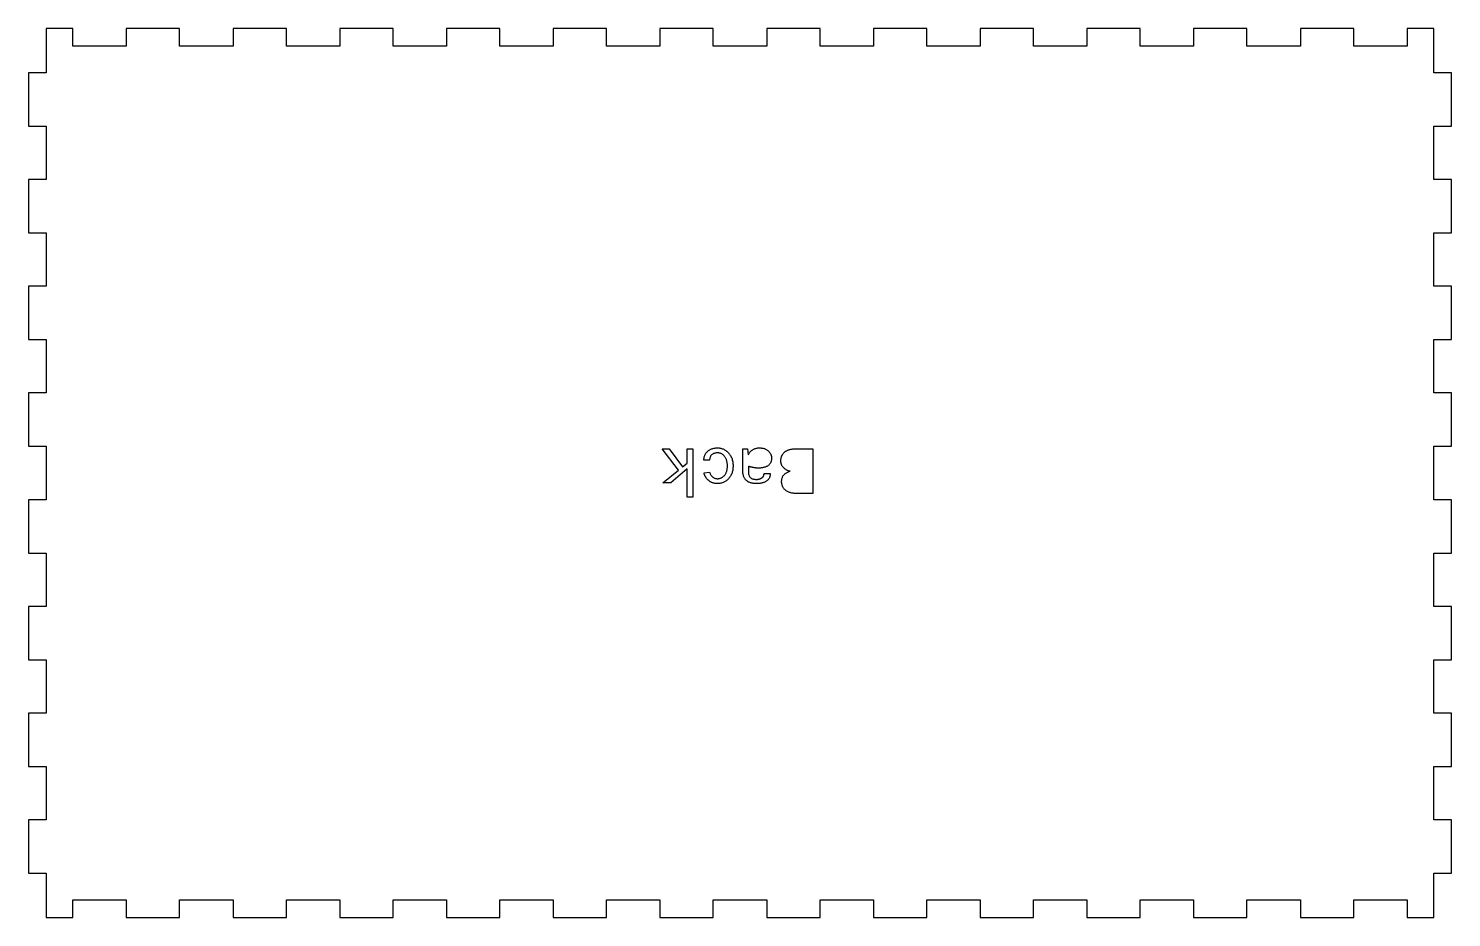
# Model space of a CAD drawing. Header units: millimetres. Extents: x -483 to -243, y -150 to 0.
import ezdxf

# ---------------------------------------------------------------- set-up
doc = ezdxf.new("R2010")
doc.units = ezdxf.units.MM
doc.layers.get('0').update_dxf_attribs({"linetype": 'CONTINUOUS'})

msp = doc.modelspace()

# ---------------------------------------------------------------- linework, layer by layer
for points in [[(-480, -142.5), (-480, -150), (-475.5, -150), (-475.5, -147), (-466.5, -147), (-466.5, -150), (-457.5, -150), (-457.5, -147), (-448.5, -147), (-448.5, -150), (-439.5, -150), (-439.5, -147), (-430.5, -147), (-430.5, -150), (-421.5, -150), (-421.5, -147), (-412.5, -147), (-412.5, -150), (-403.5, -150), (-403.5, -147), (-394.5, -147), (-394.5, -150), (-385.5, -150), (-385.5, -147), (-376.5, -147), (-376.5, -150), (-367.5, -150), (-367.5, -147), (-358.5, -147), (-358.5, -150), (-349.5, -150), (-349.5, -147), (-340.5, -147), (-340.5, -150), (-331.5, -150), (-331.5, -147), (-322.5, -147), (-322.5, -150), (-313.5, -150), (-313.5, -147), (-304.5, -147), (-304.5, -150), (-295.5, -150), (-295.5, -147), (-286.5, -147), (-286.5, -150), (-277.5, -150), (-277.5, -147), (-268.5, -147), (-268.5, -150), (-259.5, -150), (-259.5, -147), (-250.5, -147), (-250.5, -150), (-246, -150), (-246, -142.5), (-243, -142.5), (-243, -133.5), (-246, -133.5), (-246, -124.5), (-243, -124.5), (-243, -115.5), (-246, -115.5), (-246, -106.5), (-243, -106.5), (-243, -97.5), (-246, -97.5), (-246, -88.5), (-243, -88.5), (-243, -79.5), (-246, -79.5), (-246, -70.5), (-243, -70.5), (-243, -61.5), (-246, -61.5), (-246, -52.5), (-243, -52.5), (-243, -43.5), (-246, -43.5), (-246, -34.5), (-243, -34.5), (-243, -25.5), (-246, -25.5), (-246, -16.5), (-243, -16.5), (-243, -7.5), (-246, -7.5), (-246, 0), (-250.5, 0), (-250.5, -3), (-259.5, -3), (-259.5, 0), (-268.5, 0), (-268.5, -3), (-277.5, -3), (-277.5, 0), (-286.5, 0), (-286.5, -3), (-295.5, -3), (-295.5, 0), (-304.5, 0), (-304.5, -3), (-313.5, -3), (-313.5, 0), (-322.5, 0), (-322.5, -3), (-331.5, -3), (-331.5, 0), (-340.5, 0), (-340.5, -3), (-349.5, -3), (-349.5, 0), (-358.5, 0), (-358.5, -3), (-367.5, -3), (-367.5, 0), (-376.5, 0), (-376.5, -3), (-385.5, -3), (-385.5, 0), (-394.5, 0), (-394.5, -3), (-403.5, -3), (-403.5, 0), (-412.5, 0), (-412.5, -3), (-421.5, -3), (-421.5, 0), (-430.5, 0), (-430.5, -3), (-439.5, -3), (-439.5, 0), (-448.5, 0), (-448.5, -3), (-457.5, -3), (-457.5, 0), (-466.5, 0), (-466.5, -3), (-475.5, -3), (-475.5, 0), (-480, 0), (-480, -7.5), (-483, -7.5), (-483, -16.5), (-480, -16.5), (-480, -25.5), (-483, -25.5), (-483, -34.5), (-480, -34.5), (-480, -43.5), (-483, -43.5), (-483, -52.5), (-480, -52.5), (-480, -61.5), (-483, -61.5), (-483, -70.5), (-480, -70.5), (-480, -79.5), (-483, -79.5), (-483, -88.5), (-480, -88.5), (-480, -97.5), (-483, -97.5), (-483, -106.5), (-480, -106.5), (-480, -115.5), (-483, -115.5), (-483, -124.5), (-480, -124.5), (-480, -133.5), (-483, -133.5), (-483, -142.5)], [(-374.679, -76.644), (-375.987, -76.644), (-373.347, -74.498), (-376.119, -70.908), (-374.967, -70.908), (-372.678, -73.954), (-371.895, -73.317), (-371.895, -70.908), (-370.959, -70.908), (-370.959, -79.092), (-371.895, -79.092), (-371.895, -74.316)], [(-367.056, -70.775), (-366.922, -70.767), (-366.783, -70.764), (-366.646, -70.768), (-366.511, -70.779), (-366.377, -70.797), (-366.246, -70.824), (-366.116, -70.857), (-365.988, -70.898), (-365.863, -70.946), (-365.739, -71.002), (-365.616, -71.065), (-365.496, -71.136), (-365.379, -71.213), (-365.266, -71.297), (-365.159, -71.387), (-365.055, -71.483), (-364.957, -71.585), (-364.863, -71.693), (-364.773, -71.807), (-364.689, -71.927), (-364.609, -72.053), (-364.533, -72.186), (-364.463, -72.324), (-364.401, -72.467), (-364.346, -72.615), (-364.299, -72.768), (-364.259, -72.925), (-364.226, -73.088), (-364.2, -73.256), (-364.182, -73.428), (-364.171, -73.606), (-364.167, -73.788), (-364.171, -73.975), (-364.182, -74.156), (-364.2, -74.332), (-364.226, -74.502), (-364.259, -74.667), (-364.299, -74.826), (-364.346, -74.98), (-364.401, -75.128), (-364.463, -75.271), (-364.533, -75.408), (-364.609, -75.539), (-364.689, -75.664), (-364.773, -75.783), (-364.863, -75.895), (-364.957, -76.001), (-365.055, -76.1), (-365.159, -76.193), (-365.266, -76.28), (-365.379, -76.36), (-365.496, -76.434), (-365.616, -76.501), (-365.739, -76.561), (-365.863, -76.615), (-365.988, -76.661), (-366.116, -76.7), (-366.246, -76.731), (-366.377, -76.756), (-366.511, -76.774), (-366.646, -76.784), (-366.783, -76.788), (-366.879, -76.787), (-366.973, -76.782), (-367.066, -76.775), (-367.156, -76.764), (-367.244, -76.751), (-367.331, -76.735), (-367.415, -76.716), (-367.497, -76.694), (-367.578, -76.669), (-367.656, -76.641), (-367.732, -76.61), (-367.807, -76.578), (-367.879, -76.543), (-367.95, -76.506), (-368.018, -76.466), (-368.085, -76.425), (-368.149, -76.381), (-368.212, -76.335), (-368.272, -76.286), (-368.331, -76.236), (-368.388, -76.184), (-368.442, -76.13), (-368.495, -76.075), (-368.546, -76.019), (-368.594, -75.961), (-368.641, -75.902), (-368.686, -75.841), (-368.728, -75.779), (-368.769, -75.716), (-368.808, -75.651), (-368.845, -75.585), (-368.88, -75.519), (-368.912, -75.452), (-368.943, -75.384), (-368.972, -75.316), (-368.999, -75.247), (-369.024, -75.177), (-369.047, -75.107), (-369.068, -75.036), (-369.087, -74.964), (-368.127, -74.88), (-368.095, -74.978), (-368.059, -75.071), (-368.019, -75.16), (-367.975, -75.245), (-367.927, -75.326), (-367.875, -75.403), (-367.819, -75.476), (-367.758, -75.544), (-367.694, -75.609), (-367.626, -75.669), (-367.554, -75.724), (-367.479, -75.774), (-367.402, -75.817), (-367.321, -75.855), (-367.237, -75.887), (-367.15, -75.913), (-367.06, -75.934), (-366.966, -75.948), (-366.87, -75.957), (-366.771, -75.96), (-366.686, -75.958), (-366.603, -75.95), (-366.52, -75.938), (-366.438, -75.921), (-366.358, -75.899), (-366.278, -75.873), (-366.2, -75.841), (-366.122, -75.804), (-366.046, -75.763), (-365.97, -75.717), (-365.896, -75.666), (-365.826, -75.61), (-365.758, -75.55), (-365.693, -75.484), (-365.63, -75.414), (-365.571, -75.339), (-365.514, -75.259), (-365.46, -75.175), (-365.409, -75.085), (-365.361, -74.991), (-365.317, -74.892), (-365.277, -74.788), (-365.242, -74.68), (-365.211, -74.567), (-365.185, -74.449), (-365.164, -74.326), (-365.148, -74.199), (-365.136, -74.067), (-365.129, -73.93), (-365.127, -73.788), (-365.129, -73.657), (-365.136, -73.529), (-365.146, -73.404), (-365.161, -73.284), (-365.18, -73.166), (-365.204, -73.053), (-365.231, -72.942), (-365.263, -72.836), (-365.3, -72.733), (-365.34, -72.633), (-365.384, -72.537), (-365.432, -72.446), (-365.482, -72.359), (-365.536, -72.277), (-365.593, -72.199), (-365.653, -72.125), (-365.716, -72.056), (-365.783, -71.991), (-365.852, -71.93), (-365.925, -71.874), (-366, -71.823), (-366.078, -71.777), (-366.157, -71.736), (-366.239, -71.701), (-366.322, -71.671), (-366.408, -71.647), (-366.496, -71.628), (-366.585, -71.615), (-366.677, -71.607), (-366.771, -71.604), (-366.901, -71.607), (-367.025, -71.617), (-367.142, -71.633), (-367.252, -71.656), (-367.357, -71.686), (-367.455, -71.722), (-367.546, -71.764), (-367.631, -71.813), (-367.71, -71.869), (-367.782, -71.931), (-367.848, -71.999), (-367.906, -72.072), (-367.958, -72.15), (-368.003, -72.233), (-368.041, -72.322), (-368.072, -72.415), (-368.096, -72.514), (-368.113, -72.617), (-368.124, -72.726), (-368.127, -72.84), (-369.087, -72.84), (-369.084, -72.721), (-369.076, -72.605), (-369.062, -72.492), (-369.042, -72.381), (-369.017, -72.273), (-368.985, -72.168), (-368.949, -72.065), (-368.907, -71.964), (-368.859, -71.867), (-368.805, -71.772), (-368.746, -71.68), (-368.683, -71.593), (-368.614, -71.509), (-368.541, -71.429), (-368.464, -71.353), (-368.381, -71.282), (-368.294, -71.214), (-368.202, -71.15), (-368.105, -71.09), (-368.004, -71.034), (-367.898, -70.983), (-367.789, -70.937), (-367.676, -70.896), (-367.56, -70.861), (-367.439, -70.832), (-367.315, -70.807), (-367.188, -70.788)], [(-360.007, -70.776), (-359.884, -70.767), (-359.757, -70.764), (-359.618, -70.767), (-359.484, -70.774), (-359.354, -70.787), (-359.23, -70.804), (-359.111, -70.827), (-358.996, -70.855), (-358.886, -70.887), (-358.782, -70.925), (-358.682, -70.968), (-358.587, -71.016), (-358.497, -71.068), (-358.412, -71.123), (-358.331, -71.181), (-358.255, -71.242), (-358.183, -71.305), (-358.117, -71.372), (-358.055, -71.442), (-357.998, -71.515), (-357.945, -71.591), (-357.897, -71.67), (-357.854, -71.751), (-357.815, -71.832), (-357.781, -71.915), (-357.751, -71.998), (-357.726, -72.082), (-357.705, -72.168), (-357.69, -72.253), (-357.678, -72.34), (-357.671, -72.428), (-357.669, -72.516), (-357.672, -72.63), (-357.681, -72.74), (-357.695, -72.846), (-357.716, -72.947), (-357.742, -73.044), (-357.774, -73.137), (-357.812, -73.225), (-357.855, -73.309), (-357.905, -73.389), (-357.96, -73.464), (-358.02, -73.535), (-358.085, -73.603), (-358.154, -73.666), (-358.227, -73.726), (-358.304, -73.781), (-358.386, -73.833), (-358.472, -73.881), (-358.562, -73.925), (-358.656, -73.965), (-358.755, -74.001), (-358.857, -74.033), (-358.962, -74.063), (-359.069, -74.088), (-359.178, -74.11), (-359.291, -74.129), (-359.405, -74.145), (-359.522, -74.157), (-359.642, -74.165), (-359.764, -74.17), (-359.889, -74.172), (-359.979, -74.171), (-360.069, -74.168), (-360.159, -74.164), (-360.249, -74.158), (-360.34, -74.15), (-360.43, -74.14), (-360.52, -74.128), (-360.611, -74.114), (-360.701, -74.099), (-360.792, -74.082), (-360.882, -74.063), (-360.972, -74.043), (-361.062, -74.022), (-361.151, -73.999), (-361.24, -73.975), (-361.328, -73.95), (-361.416, -73.924), (-361.503, -73.896), (-361.59, -73.867), (-361.593, -73.866), (-361.593, -74.628), (-361.59, -74.778), (-361.58, -74.92), (-361.563, -75.053), (-361.54, -75.178), (-361.51, -75.293), (-361.474, -75.4), (-361.431, -75.498), (-361.382, -75.588), (-361.326, -75.669), (-361.263, -75.741), (-361.194, -75.805), (-361.118, -75.863), (-361.035, -75.914), (-360.946, -75.958), (-360.851, -75.995), (-360.748, -76.026), (-360.639, -76.049), (-360.524, -76.066), (-360.402, -76.077), (-360.273, -76.08), (-360.199, -76.079), (-360.127, -76.076), (-360.056, -76.07), (-359.986, -76.063), (-359.918, -76.053), (-359.851, -76.041), (-359.786, -76.027), (-359.722, -76.011), (-359.659, -75.993), (-359.598, -75.972), (-359.539, -75.949), (-359.482, -75.924), (-359.428, -75.897), (-359.376, -75.867), (-359.327, -75.835), (-359.28, -75.8), (-359.236, -75.763), (-359.194, -75.724), (-359.155, -75.683), (-359.118, -75.639), (-359.084, -75.593), (-359.054, -75.544), (-359.028, -75.492), (-359.005, -75.438), (-358.985, -75.382), (-358.969, -75.323), (-358.957, -75.261), (-358.948, -75.196), (-358.943, -75.13), (-358.941, -75.06), (-357.897, -75.06), (-357.9, -75.182), (-357.909, -75.3), (-357.925, -75.413), (-357.946, -75.52), (-357.974, -75.623), (-358.007, -75.721), (-358.047, -75.815), (-358.093, -75.903), (-358.145, -75.986), (-358.203, -76.065), (-358.267, -76.139), (-358.335, -76.209), (-358.407, -76.275), (-358.485, -76.336), (-358.567, -76.394), (-358.653, -76.447), (-358.745, -76.495), (-358.84, -76.54), (-358.941, -76.581), (-359.046, -76.617), (-359.155, -76.649), (-359.267, -76.679), (-359.382, -76.704), (-359.5, -76.726), (-359.621, -76.745), (-359.745, -76.761), (-359.873, -76.773), (-360.003, -76.781), (-360.137, -76.786), (-360.273, -76.788), (-360.404, -76.786), (-360.531, -76.779), (-360.656, -76.768), (-360.777, -76.752), (-360.896, -76.733), (-361.011, -76.708), (-361.123, -76.679), (-361.233, -76.646), (-361.339, -76.608), (-361.443, -76.566), (-361.543, -76.519), (-361.638, -76.467), (-361.729, -76.409), (-361.815, -76.347), (-361.897, -76.279), (-361.975, -76.206), (-362.048, -76.127), (-362.117, -76.044), (-362.181, -75.955), (-362.241, -75.861), (-362.296, -75.761), (-362.345, -75.656), (-362.388, -75.545), (-362.425, -75.428), (-362.457, -75.305), (-362.483, -75.177), (-362.503, -75.042), (-362.517, -74.902), (-362.526, -74.756), (-362.529, -74.604), (-362.529, -70.908), (-361.713, -70.908), (-361.614, -71.945), (-361.572, -71.856), (-361.52, -71.76), (-361.464, -71.667), (-361.403, -71.578), (-361.339, -71.493), (-361.27, -71.412), (-361.197, -71.335), (-361.119, -71.261), (-361.037, -71.192), (-360.951, -71.126), (-360.861, -71.064), (-360.767, -71.007), (-360.669, -70.956), (-360.568, -70.911), (-360.463, -70.872), (-360.354, -70.839), (-360.242, -70.812), (-360.126, -70.791)], [(-353.809, -70.915), (-353.668, -70.91), (-353.523, -70.908), (-350.703, -70.908), (-350.703, -78.444), (-353.523, -78.444), (-353.686, -78.441), (-353.843, -78.433), (-353.994, -78.419), (-354.14, -78.4), (-354.281, -78.376), (-354.415, -78.346), (-354.544, -78.31), (-354.667, -78.269), (-354.785, -78.223), (-354.897, -78.171), (-355.003, -78.115), (-355.104, -78.055), (-355.2, -77.992), (-355.29, -77.925), (-355.374, -77.855), (-355.453, -77.781), (-355.526, -77.704), (-355.594, -77.623), (-355.656, -77.539), (-355.713, -77.451), (-355.764, -77.361), (-355.81, -77.269), (-355.851, -77.176), (-355.886, -77.08), (-355.916, -76.984), (-355.94, -76.885), (-355.959, -76.786), (-355.972, -76.684), (-355.98, -76.581), (-355.983, -76.476), (-355.979, -76.348), (-355.969, -76.224), (-355.951, -76.103), (-355.926, -75.985), (-355.894, -75.871), (-355.854, -75.76), (-355.808, -75.653), (-355.755, -75.549), (-355.694, -75.448), (-355.626, -75.351), (-355.551, -75.259), (-355.469, -75.172), (-355.38, -75.092), (-355.283, -75.018), (-355.18, -74.95), (-355.069, -74.888), (-354.951, -74.832), (-354.826, -74.782), (-354.694, -74.738), (-354.555, -74.7), (-354.646, -74.684), (-354.735, -74.664), (-354.822, -74.64), (-354.907, -74.613), (-354.989, -74.582), (-355.069, -74.548), (-355.147, -74.51), (-355.223, -74.468), (-355.297, -74.422), (-355.368, -74.373), (-355.437, -74.321), (-355.502, -74.266), (-355.565, -74.21), (-355.624, -74.151), (-355.681, -74.09), (-355.734, -74.026), (-355.784, -73.96), (-355.832, -73.892), (-355.876, -73.822), (-355.917, -73.749), (-355.955, -73.675), (-355.988, -73.599), (-356.018, -73.523), (-356.044, -73.446), (-356.065, -73.367), (-356.083, -73.288), (-356.097, -73.207), (-356.107, -73.126), (-356.113, -73.043), (-356.115, -72.96), (-356.114, -72.883), (-356.11, -72.807), (-356.103, -72.731), (-356.094, -72.656), (-356.083, -72.581), (-356.069, -72.506), (-356.052, -72.431), (-356.032, -72.357), (-356.011, -72.283), (-355.986, -72.21), (-355.958, -72.138), (-355.928, -72.066), (-355.893, -71.997), (-355.855, -71.929), (-355.814, -71.862), (-355.77, -71.797), (-355.722, -71.733), (-355.67, -71.67), (-355.615, -71.61), (-355.557, -71.55), (-355.495, -71.492), (-355.429, -71.437), (-355.359, -71.384), (-355.285, -71.334), (-355.207, -71.286), (-355.126, -71.24), (-355.04, -71.197), (-354.95, -71.156), (-354.857, -71.118), (-354.759, -71.082), (-354.657, -71.049), (-354.55, -71.019), (-354.439, -70.993), (-354.322, -70.971), (-354.201, -70.951), (-354.075, -70.936), (-353.944, -70.924)]]:
    msp.add_lwpolyline(points, close=True)

doc.saveas('drawing.dxf')
